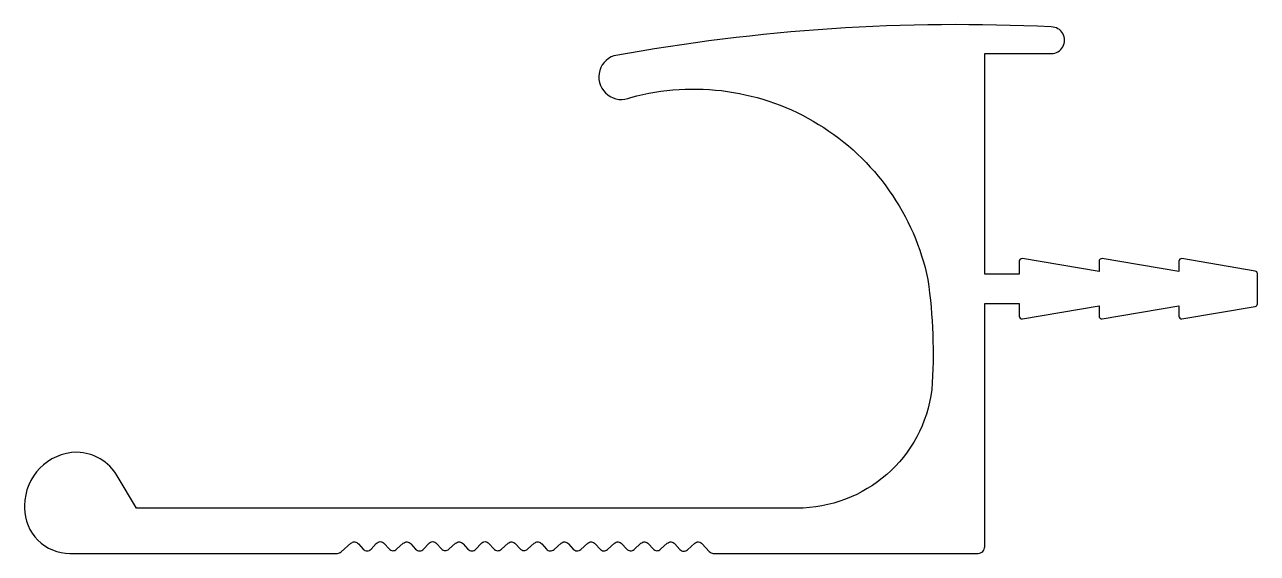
# Model space of a CAD drawing. Extents: x 715.2 to 761.5, y 477 to 496.9.
import ezdxf

# ---------------------------------------------------------------- set-up
doc = ezdxf.new("R2010")
doc.units = 0
doc.layers.add('CIZGI', color=7, linetype='CONTINUOUS')

msp = doc.modelspace()

# ---------------------------------------------------------------- linework, layer by layer
at = {"layer": 'CIZGI'}
msp.add_lwpolyline([(733.616, 477.388), (733.785, 477.199, 0.414467), (734.067, 477.183), (734.314, 477.404, -0.414467), (734.597, 477.388), (734.778, 477.185, 0.414467), (735.061, 477.168), (735.324, 477.404, -0.414467), (735.607, 477.388), (735.785, 477.187, 0.414467), (736.068, 477.171), (736.328, 477.404, -0.414467), (736.61, 477.388), (736.79, 477.187, 0.414467), (737.072, 477.171), (737.333, 477.404, -0.414467), (737.616, 477.388), (737.791, 477.191, 0.414467), (738.074, 477.175), (738.33, 477.404, -0.414467), (738.612, 477.388), (738.786, 477.193, 0.414467), (739.068, 477.177), (739.322, 477.404, -0.414467), (739.605, 477.388), (739.796, 477.173, 0.414467), (740.079, 477.157), (740.355, 477.404, -0.414467), (740.637, 477.388), (740.9, 477.093, 0.213863), (741.049, 477.026), (751.008, 477.026, 0.414214), (751.258, 477.276), (751.258, 486.426), (752.558, 486.426), (752.558, 485.944, 0.463455), (752.675, 485.845), (755.558, 486.326), (755.558, 485.944, 0.463455), (755.675, 485.845), (758.558, 486.326), (758.558, 485.944, 0.464261), (758.675, 485.846), (761.426, 486.312, 0.365877), (761.51, 486.411), (761.51, 487.542, 0.365877), (761.426, 487.64), (758.675, 488.106, 0.464261), (758.558, 488.008), (758.558, 487.626), (755.675, 488.107, 0.463455), (755.558, 488.008), (755.558, 487.626), (752.675, 488.107, 0.463455), (752.558, 488.008), (752.558, 487.526), (751.258, 487.526), (751.261, 495.82), (753.761, 495.82, 1.000249), (753.761, 496.82, 0.057264), (737.316, 495.733, 1.056425), (737.944, 494.17, -0.43179), (749.119, 487.317, -0.052703), (749.269, 483.182, -0.378602), (744.19, 478.726), (733.334, 478.726), (719.354, 478.726), (718.635, 479.942, 0.260241), (717.119, 480.826, 0.409084), (715.154, 478.826), (715.154, 478.726, 0.414214), (716.854, 477.026), (726.921, 477.026, 0.184271), (727.054, 477.077), (727.42, 477.404, -0.414467), (727.703, 477.388), (727.885, 477.183, 0.448227), (728.184, 477.183), (728.376, 477.399, -0.448227), (728.674, 477.399), (728.857, 477.193, 0.414467), (729.139, 477.177), (729.393, 477.404, -0.414467), (729.675, 477.388), (729.858, 477.183, 0.448227), (730.156, 477.183), (730.348, 477.399, -0.448227), (730.647, 477.399), (730.828, 477.196, 0.414467), (731.11, 477.18), (731.361, 477.404, -0.414467), (731.644, 477.388), (731.826, 477.183, 0.448227), (732.125, 477.183), (732.317, 477.399, -0.448227), (732.615, 477.399), (732.798, 477.193, 0.414467), (733.08, 477.177), (733.334, 477.404, -0.414467)], format="xyb", close=True, dxfattribs=at)

doc.saveas('drawing.dxf')
